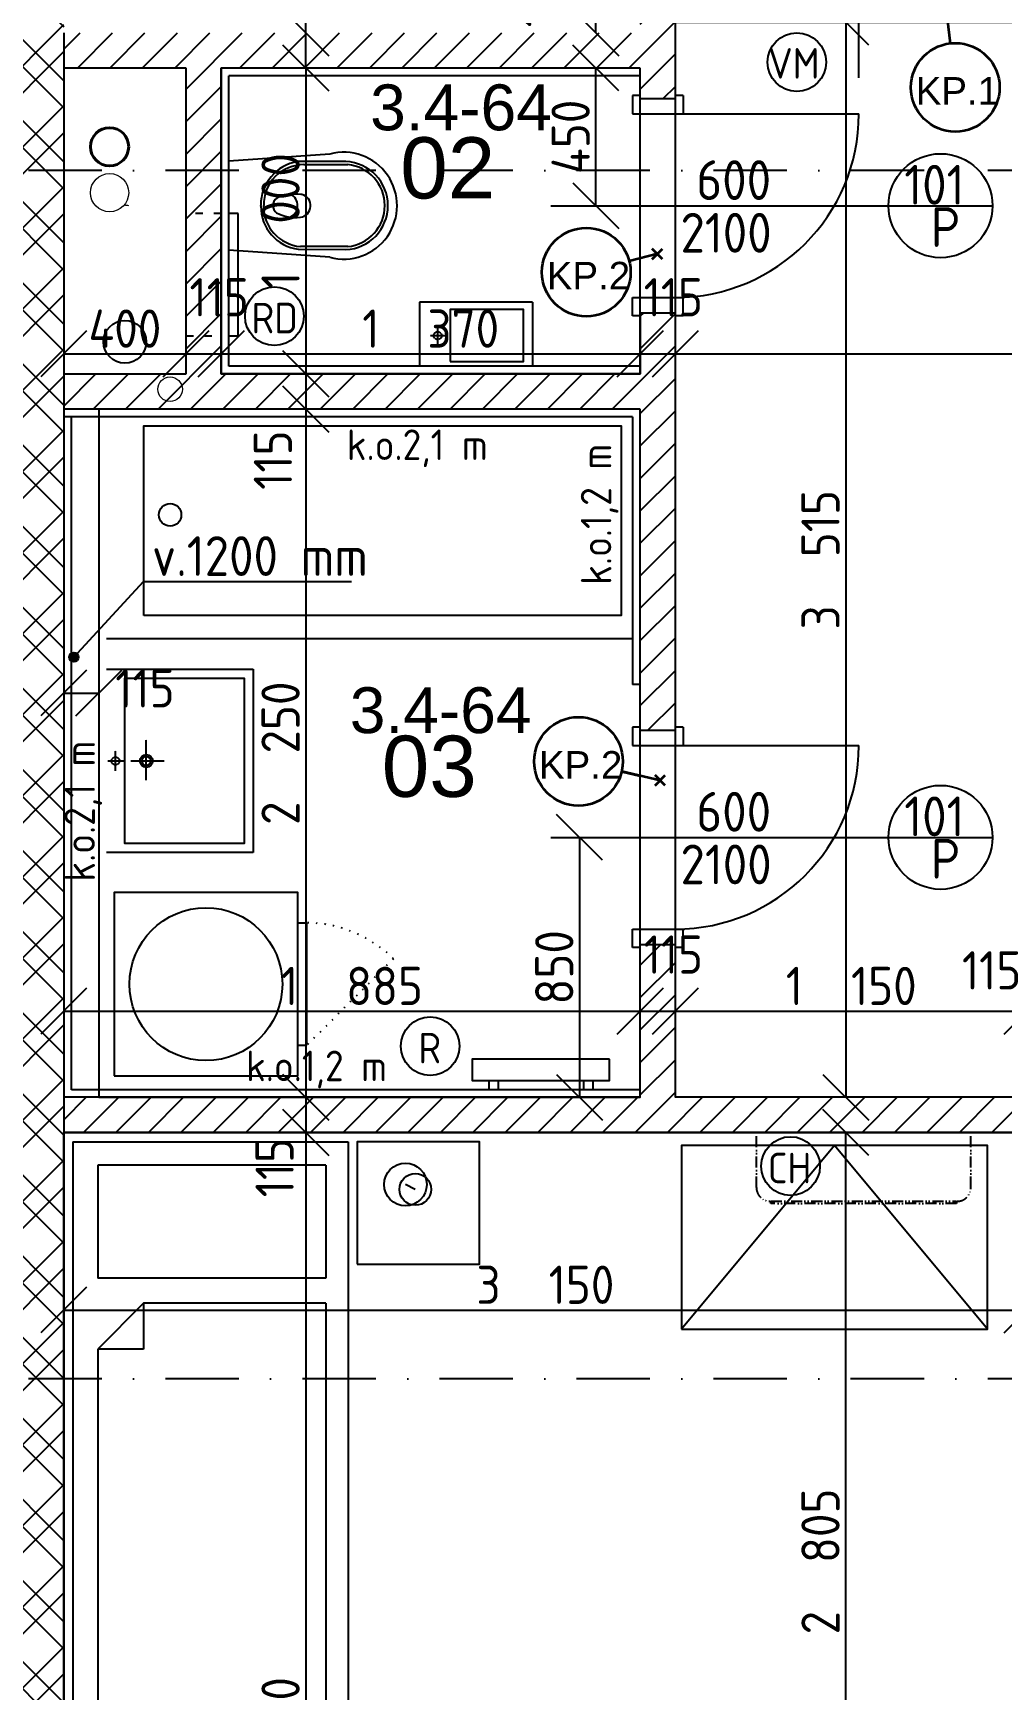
# Model space of a CAD drawing. Extents: x 4511820 to 5180432, y -1526536 to -944957.
# Drawn here: x 5122962 to 5126130, y -1119996 to -1114580 of the extents above; entities that cross this region are included whole.
import ezdxf

# ---------------------------------------------------------------- set-up
doc = ezdxf.new("R2010")
doc.units = 0
doc.header["$MEASUREMENT"] = 0
for name, pattern in [('ACAD_ISO03W100', [30, 12, -18]), ('ACAD_ISO07W100', [3.5, 0.5, -3]), ('ACAD_ISO12W100', [22, 12, -3, 0.5, -3, 0.5, -3]), ('BODKOCIARKOVANA_3', [5.6, 3, -1.3, 0, -1.3]), ('DASHED', [0.75, 0.5, -0.25])]:
    doc.linetypes.add(name, pattern=pattern)
doc.layers.get('0').update_dxf_attribs({"linetype": 'CONTINUOUS'})
doc.layers.get('Defpoints').update_dxf_attribs({"color": 61, "linetype": 'CONTINUOUS'})
for name, color, linetype in [('DVERE', 45, 'CONTINUOUS'), ('KÓTY', 4, 'CONTINUOUS'), ('MÚRY', 1, 'CONTINUOUS'), ('osi', 253, 'CONTINUOUS'), ('Plochy', 41, 'CONTINUOUS'), ('POPIS', 7, 'CONTINUOUS'), ('TENKÁ', 7, 'CONTINUOUS'), ('tzb', 153, 'CONTINUOUS'), ('Z-Kúrenie', 101, 'CONTINUOUS'), ('ZARIADENIE', 47, 'CONTINUOUS'), ('ZARIADENIE1', 145, 'CONTINUOUS'), ('ZARIADOVACIE', 144, 'CONTINUOUS'), ('ZZ-chladenie', 133, 'CONTINUOUS'), ('zz-vetr', 52, 'CONTINUOUS'), ('ŠRAFY', 82, 'CONTINUOUS')]:
    doc.layers.add(name, color=color, linetype=linetype)
for name, color, linetype, lineweight in [('preklady', 74, 'CONTINUOUS', 35), ('zz-kanal-daždová', 136, 'CONTINUOUS', 40), ('zz-kanal-splaskova', 37, 'CONTINUOUS', 18)]:
    doc.layers.add(name, color=color, linetype=linetype, lineweight=lineweight)
doc.styles.add('ARIAL', font='arial.ttf')
doc.styles.add('STYLE1', font='isocp.shx')
doc.dimstyles.new('STANDARD-50', dxfattribs={"dimtxt": 125, "dimasz": 150, "dimexe": 10, "dimexo": 200, "dimgap": 20, "dimtad": 1, "dimdsep": 46, "dimlunit": 6, "dimtxsty": 'STYLE1', "dimblk1": 'OBLIQUE', "dimblk2": 'OBLIQUE', "dimsah": 1, "dimcen": 2.5, "dimse1": 1, "dimse2": 1, "dimadec": 0, "dimazin": 0, "dimtfac": 1, "dimtmove": 1, "dimatfit": 3, "dimldrblk": 'OBLIQUE', "dimfxl": 1, "dimtolj": 1, "dimtzin": 0, "dimarcsym": 0})
pattern_1 = [(45, (515270.5, 303822), (-53.0330086, 53.0330086), [])]

# ---------------------------------------------------------------- blocks, each defined once
blk = doc.blocks.new('pračka')
at = {"layer": 'ZARIADENIE1', "color": 8, "linetype": 'ACAD_ISO07W100', "ltscale": 8}
blk.add_line((4536136.9, -1117296.3), (4536419.7, -1117579.2), dxfattribs=at)
at = {"layer": 'ZARIADENIE1', "color": 8}
for p, q in [((4536419.7, -1117579.2), (4536019.7, -1117579.2)), ((4536019.7, -1117609.2), (4536019.7, -1117579.2)), ((4536419.7, -1117609.2), (4536419.7, -1117579.2))]:
    blk.add_line(p, q, dxfattribs=at)
blk.add_lwpolyline([(4536519.7, -1118209.2), (4536519.7, -1117609.2), (4535919.7, -1117609.2), (4535919.7, -1118209.2)], close=True, dxfattribs=at)
blk.add_circle((4536219.7, -1117909.2), 250, dxfattribs=at)
at = {"layer": 'ZARIADENIE1', "color": 8, "linetype": 'ACAD_ISO07W100', "ltscale": 8}
blk.add_arc((4536419.7, -1117579.2), 400, 135, 180, dxfattribs=at)
blk = doc.blocks.new('JEDNOPOSTEL')
at = {"layer": 'ZARIADENIE', "ltscale": 0.25}
for p, q in [((4449069, -1322230.2), (4447069, -1322230.2)), ((4447069, -1323130.2), (4447069, -1322230.2)), ((4449069, -1322230.2), (4449069, -1323130.2)), ((4449069, -1323130.2), (4447069, -1323130.2)), ((4448913, -1323349.6), (4448929.1, -1323317.4))]:
    blk.add_line(p, q, dxfattribs=at)
at = {"layer": 'ZARIADENIE', "color": 76, "ltscale": 0.25}
for p, q in [((4448390.6, -1322311.3), (4447130.6, -1322311.3)), ((4447130.6, -1323056.9), (4447130.6, -1322311.3)), ((4448540.6, -1322461.3), (4448390.6, -1322311.3)), ((4448390.6, -1322461.3), (4448390.6, -1322311.3)), ((4448992.6, -1322311.3), (4448623.3, -1322311.3)), ((4448623.3, -1323056.9), (4448623.3, -1322311.3)), ((4448992.6, -1323056.9), (4448992.6, -1322311.3)), ((4448540.6, -1322461.3), (4448390.6, -1322461.3)), ((4448540.6, -1323056.9), (4448540.6, -1322461.3)), ((4448540.6, -1323056.9), (4447130.6, -1323056.9)), ((4448992.6, -1323056.9), (4448623.3, -1323056.9))]:
    blk.add_line(p, q, dxfattribs=at)
at = {"layer": 'ZARIADENIE'}
blk.add_lwpolyline([(4448669, -1323160.2), (4448669, -1323560.2), (4449069, -1323560.2), (4449069, -1323160.2)], close=True, dxfattribs=at)
at = {"layer": 'ZARIADENIE', "ltscale": 0.25}
for centre, radius in [((4448929.1, -1323317.4), 69.7), ((4448913, -1323349.6), 51.9)]:
    blk.add_circle(centre, radius, dxfattribs=at)
blk = doc.blocks.new('SKRINA')
at = {"layer": 'ZARIADENIE'}
for p, q in [((4449069, -1324645.2), (4448469, -1324145.2)), ((4448469, -1325145.2), (4449069, -1324645.2))]:
    blk.add_line(p, q, dxfattribs=at)
blk.add_lwpolyline([(4448469, -1324145.2), (4448469, -1325145.2), (4449069, -1325145.2), (4449069, -1324145.2)], close=True, dxfattribs=at)
blk = doc.blocks.new('_OBLIQUE')
at = {"color": 0, "linetype": 'ByBlock'}
blk.add_line((-0.5, -0.5), (0.5, 0.5), dxfattribs=at)
blk = doc.blocks.new('*D17750')
at = {"layer": 'Defpoints', "color": 0}
for p in [(5123062.5, -1115628.5), (5123462.5, -1115628.5), (5123462.5, -1115628.5)]:
    blk.add_point(p, dxfattribs=at)
at = {"layer": 'KÓTY', "color": 0, "lineweight": -2}
blk.add_line((5123062.5, -1115628.5), (5123462.5, -1115628.5), dxfattribs=at)
at = {"layer": 'KÓTY', "color": 0, "linetype": 'ByBlock', "lineweight": -2, "xscale": 150, "yscale": 150, "zscale": 150, "rotation": 180}
blk.add_blockref('_OBLIQUE', (5123062.5, -1115628.5), dxfattribs=at)
at = {"layer": 'KÓTY', "color": 0, "linetype": 'ByBlock', "lineweight": -2, "xscale": 150, "yscale": 150, "zscale": 150}
blk.add_blockref('_OBLIQUE', (5123462.5, -1115628.5), dxfattribs=at)
at = {"layer": 'KÓTY', "color": 0, "insert": (5123262.5, -1115546), "char_height": 125, "attachment_point": 5, "style": 'STYLE1'}
blk.add_mtext('\\A1;400', dxfattribs=at)
blk = doc.blocks.new('*D17751')
at = {"layer": 'Defpoints', "color": 0}
for p in [(5123462.5, -1115628.5), (5123577.5, -1115628.5), (5123577.5, -1115694.2)]:
    blk.add_point(p, dxfattribs=at)
at = {"layer": 'KÓTY', "color": 0, "lineweight": -2}
blk.add_line((5123462.5, -1115628.5), (5123577.5, -1115628.5), dxfattribs=at)
at = {"layer": 'KÓTY', "color": 0, "linetype": 'ByBlock', "lineweight": -2, "xscale": 150, "yscale": 150, "zscale": 150, "rotation": 180}
blk.add_blockref('_OBLIQUE', (5123462.5, -1115628.5), dxfattribs=at)
at = {"layer": 'KÓTY', "color": 0, "linetype": 'ByBlock', "lineweight": -2, "xscale": 150, "yscale": 150, "zscale": 150}
blk.add_blockref('_OBLIQUE', (5123577.5, -1115628.5), dxfattribs=at)
at = {"layer": 'KÓTY', "color": 0, "insert": (5123570.8, -1115443.5), "char_height": 125, "attachment_point": 5, "style": 'STYLE1'}
blk.add_mtext('\\A1;115', dxfattribs=at)
blk = doc.blocks.new('*D17752')
at = {"layer": 'Defpoints', "color": 0}
for p in [(5124947.5, -1115628.5), (5123577.5, -1115694.2), (5124947.5, -1115694.2)]:
    blk.add_point(p, dxfattribs=at)
at = {"layer": 'KÓTY', "color": 0, "lineweight": -2}
blk.add_line((5123577.5, -1115628.5), (5124947.5, -1115628.5), dxfattribs=at)
at = {"layer": 'KÓTY', "color": 0, "linetype": 'ByBlock', "lineweight": -2, "xscale": 150, "yscale": 150, "zscale": 150, "rotation": 180}
blk.add_blockref('_OBLIQUE', (5123577.5, -1115628.5), dxfattribs=at)
at = {"layer": 'KÓTY', "color": 0, "linetype": 'ByBlock', "lineweight": -2, "xscale": 150, "yscale": 150, "zscale": 150}
blk.add_blockref('_OBLIQUE', (5124947.5, -1115628.5), dxfattribs=at)
at = {"layer": 'KÓTY', "color": 0, "insert": (5124262.5, -1115546), "char_height": 125, "attachment_point": 5, "style": 'STYLE1'}
blk.add_mtext('\\A1;1ﾠ370', dxfattribs=at)
blk = doc.blocks.new('*D17753')
at = {"layer": 'Defpoints', "color": 0}
for p in [(5125062.5, -1115628.5), (5124947.5, -1115694.2), (5125062.5, -1115694.2)]:
    blk.add_point(p, dxfattribs=at)
at = {"layer": 'KÓTY', "color": 0, "lineweight": -2}
blk.add_line((5124947.5, -1115628.5), (5125062.5, -1115628.5), dxfattribs=at)
at = {"layer": 'KÓTY', "color": 0, "linetype": 'ByBlock', "lineweight": -2, "xscale": 150, "yscale": 150, "zscale": 150, "rotation": 180}
blk.add_blockref('_OBLIQUE', (5124947.5, -1115628.5), dxfattribs=at)
at = {"layer": 'KÓTY', "color": 0, "linetype": 'ByBlock', "lineweight": -2, "xscale": 150, "yscale": 150, "zscale": 150}
blk.add_blockref('_OBLIQUE', (5125062.5, -1115628.5), dxfattribs=at)
at = {"layer": 'KÓTY', "color": 0, "insert": (5125055.8, -1115443.5), "char_height": 125, "attachment_point": 5, "style": 'STYLE1'}
blk.add_mtext('\\A1;115', dxfattribs=at)
blk = doc.blocks.new('*D17754')
at = {"layer": 'Defpoints', "color": 0}
for p in [(5129402.5, -1115589.2), (5129402.5, -1115628.5), (5125062.5, -1115694.2)]:
    blk.add_point(p, dxfattribs=at)
at = {"layer": 'KÓTY', "color": 0, "lineweight": -2}
blk.add_line((5125062.5, -1115628.5), (5129402.5, -1115628.5), dxfattribs=at)
at = {"layer": 'KÓTY', "color": 0, "linetype": 'ByBlock', "lineweight": -2, "xscale": 150, "yscale": 150, "zscale": 150, "rotation": 180}
blk.add_blockref('_OBLIQUE', (5125062.5, -1115628.5), dxfattribs=at)
at = {"layer": 'KÓTY', "color": 0, "linetype": 'ByBlock', "lineweight": -2, "xscale": 150, "yscale": 150, "zscale": 150}
blk.add_blockref('_OBLIQUE', (5129402.5, -1115628.5), dxfattribs=at)
at = {"layer": 'KÓTY', "color": 0, "insert": (5127232.5, -1115546), "char_height": 125, "attachment_point": 5, "style": 'STYLE1'}
blk.add_mtext('\\A1;4ﾠ340', dxfattribs=at)
blk = doc.blocks.new('*D17919')
at = {"layer": 'Defpoints', "color": 0}
for p in [(5123577.5, -1114694.2), (5123577.5, -1115694.2), (5123854, -1115694.2)]:
    blk.add_point(p, dxfattribs=at)
at = {"layer": 'KÓTY', "color": 0, "lineweight": -2}
blk.add_line((5123854, -1114694.2), (5123854, -1115694.2), dxfattribs=at)
at = {"layer": 'KÓTY', "color": 0, "linetype": 'ByBlock', "lineweight": -2, "xscale": 150, "yscale": 150, "zscale": 150}
for p, rotation in [((5123854, -1114694.2), 90), ((5123854, -1115694.2), 270)]:
    blk.add_blockref('_OBLIQUE', p, dxfattribs=dict(at, rotation=rotation))
at = {"layer": 'KÓTY', "color": 0, "insert": (5123771.5, -1115194.2), "char_height": 125, "attachment_point": 5, "rotation": 90, "style": 'STYLE1'}
blk.add_mtext('\\A1;1ﾠ000', dxfattribs=at)
blk = doc.blocks.new('*D17920')
at = {"layer": 'Defpoints', "color": 0}
for p in [(5123577.5, -1114579.2), (5123854, -1114579.2), (5123577.5, -1114694.2)]:
    blk.add_point(p, dxfattribs=at)
at = {"layer": 'KÓTY', "color": 0, "lineweight": -2}
blk.add_line((5123854, -1114694.2), (5123854, -1114579.2), dxfattribs=at)
at = {"layer": 'KÓTY', "color": 0, "linetype": 'ByBlock', "lineweight": -2, "xscale": 150, "yscale": 150, "zscale": 150}
for p, rotation in [((5123854, -1114579.2), 90), ((5123854, -1114694.2), 270)]:
    blk.add_blockref('_OBLIQUE', p, dxfattribs=dict(at, rotation=rotation))
at = {"layer": 'KÓTY', "color": 0, "insert": (5123693, -1114450), "char_height": 125, "attachment_point": 5, "rotation": 90, "style": 'STYLE1'}
blk.add_mtext('\\A1;115', dxfattribs=at)
blk = doc.blocks.new('*D17921')
at = {"layer": 'Defpoints', "color": 0}
for p in [(5123062.5, -1110544.2), (5123854, -1110544.2), (5123062.5, -1114579.2)]:
    blk.add_point(p, dxfattribs=at)
at = {"layer": 'KÓTY', "color": 0, "lineweight": -2}
blk.add_line((5123854, -1114579.2), (5123854, -1110544.2), dxfattribs=at)
at = {"layer": 'KÓTY', "color": 0, "linetype": 'ByBlock', "lineweight": -2, "xscale": 150, "yscale": 150, "zscale": 150}
for p, rotation in [((5123854, -1110544.2), 90), ((5123854, -1114579.2), 270)]:
    blk.add_blockref('_OBLIQUE', p, dxfattribs=dict(at, rotation=rotation))
at = {"layer": 'KÓTY', "color": 0, "insert": (5123771.5, -1112561.7), "char_height": 125, "attachment_point": 5, "rotation": 90, "style": 'STYLE1'}
blk.add_mtext('\\A1;4ﾠ035', dxfattribs=at)
blk = doc.blocks.new('*D17922')
at = {"layer": 'Defpoints', "color": 0}
for p in [(5123577.5, -1115694.2), (5123577.5, -1115809.2), (5123854, -1115809.2)]:
    blk.add_point(p, dxfattribs=at)
at = {"layer": 'KÓTY', "color": 0, "lineweight": -2}
blk.add_line((5123854, -1115694.2), (5123854, -1115809.2), dxfattribs=at)
at = {"layer": 'KÓTY', "color": 0, "linetype": 'ByBlock', "lineweight": -2, "xscale": 150, "yscale": 150, "zscale": 150}
for p, rotation in [((5123854, -1115694.2), 90), ((5123854, -1115809.2), 270)]:
    blk.add_blockref('_OBLIQUE', p, dxfattribs=dict(at, rotation=rotation))
at = {"layer": 'KÓTY', "color": 0, "insert": (5123746.5, -1115976), "char_height": 125, "attachment_point": 5, "rotation": 90, "style": 'STYLE1'}
blk.add_mtext('\\A1;115', dxfattribs=at)
blk = doc.blocks.new('*D17923')
at = {"layer": 'Defpoints', "color": 0}
for p in [(5123062.5, -1115809.2), (5123062.5, -1118059.2), (5123854, -1118059.2)]:
    blk.add_point(p, dxfattribs=at)
at = {"layer": 'KÓTY', "color": 0, "lineweight": -2}
blk.add_line((5123854, -1115809.2), (5123854, -1118059.2), dxfattribs=at)
at = {"layer": 'KÓTY', "color": 0, "linetype": 'ByBlock', "lineweight": -2, "xscale": 150, "yscale": 150, "zscale": 150}
for p, rotation in [((5123854, -1115809.2), 90), ((5123854, -1118059.2), 270)]:
    blk.add_blockref('_OBLIQUE', p, dxfattribs=dict(at, rotation=rotation))
at = {"layer": 'KÓTY', "color": 0, "insert": (5123771.5, -1116934.2), "char_height": 125, "attachment_point": 5, "rotation": 90, "style": 'STYLE1'}
blk.add_mtext('\\A1;2ﾠ250', dxfattribs=at)
blk = doc.blocks.new('*D17924')
at = {"layer": 'Defpoints', "color": 0}
for p in [(5123062.5, -1118059.2), (5123062.5, -1118174.2), (5123854, -1118174.2)]:
    blk.add_point(p, dxfattribs=at)
at = {"layer": 'KÓTY', "color": 0, "lineweight": -2}
blk.add_line((5123854, -1118059.2), (5123854, -1118174.2), dxfattribs=at)
at = {"layer": 'KÓTY', "color": 0, "linetype": 'ByBlock', "lineweight": -2, "xscale": 150, "yscale": 150, "zscale": 150}
for p, rotation in [((5123854, -1118059.2), 90), ((5123854, -1118174.2), 270)]:
    blk.add_blockref('_OBLIQUE', p, dxfattribs=dict(at, rotation=rotation))
at = {"layer": 'KÓTY', "color": 0, "insert": (5123752, -1118289), "char_height": 125, "attachment_point": 5, "rotation": 90, "style": 'STYLE1'}
blk.add_mtext('\\A1;115', dxfattribs=at)
blk = doc.blocks.new('*D17925')
at = {"layer": 'Defpoints', "color": 0}
for p in [(5123062.5, -1118174.2), (5123062.5, -1122214.2), (5123854, -1122214.2)]:
    blk.add_point(p, dxfattribs=at)
at = {"layer": 'KÓTY', "color": 0, "lineweight": -2}
blk.add_line((5123854, -1118174.2), (5123854, -1122214.2), dxfattribs=at)
at = {"layer": 'KÓTY', "color": 0, "linetype": 'ByBlock', "lineweight": -2, "xscale": 150, "yscale": 150, "zscale": 150}
for p, rotation in [((5123854, -1118174.2), 90), ((5123854, -1122214.2), 270)]:
    blk.add_blockref('_OBLIQUE', p, dxfattribs=dict(at, rotation=rotation))
at = {"layer": 'KÓTY', "color": 0, "insert": (5123771.5, -1120194.2), "char_height": 125, "attachment_point": 5, "rotation": 90, "style": 'STYLE1'}
blk.add_mtext('\\A1;4ﾠ040', dxfattribs=at)
blk = doc.blocks.new('*D17926')
at = {"layer": 'Defpoints', "color": 0}
for p in [(5124654.8, -1114694.2), (5124802.5, -1114694.2), (5124654.8, -1115144.2)]:
    blk.add_point(p, dxfattribs=at)
at = {"layer": 'KÓTY', "color": 0, "lineweight": -2}
blk.add_line((5124802.5, -1115144.2), (5124802.5, -1114694.2), dxfattribs=at)
at = {"layer": 'KÓTY', "color": 0, "linetype": 'ByBlock', "lineweight": -2, "xscale": 150, "yscale": 150, "zscale": 150}
for p, rotation in [((5124802.5, -1114694.2), 90), ((5124802.5, -1115144.2), 270)]:
    blk.add_blockref('_OBLIQUE', p, dxfattribs=dict(at, rotation=rotation))
at = {"layer": 'KÓTY', "color": 0, "insert": (5124720, -1114919.2), "char_height": 125, "attachment_point": 5, "rotation": 90, "style": 'STYLE1'}
blk.add_mtext('\\A1;450', dxfattribs=at)
blk = doc.blocks.new('*D17927')
at = {"layer": 'Defpoints', "color": 0}
for p in [(5124654.8, -1117209.2), (5124654.8, -1118059.2), (5124749, -1118059.2)]:
    blk.add_point(p, dxfattribs=at)
at = {"layer": 'KÓTY', "color": 0, "lineweight": -2}
blk.add_line((5124749, -1117209.2), (5124749, -1118059.2), dxfattribs=at)
at = {"layer": 'KÓTY', "color": 0, "linetype": 'ByBlock', "lineweight": -2, "xscale": 150, "yscale": 150, "zscale": 150}
for p, rotation in [((5124749, -1117209.2), 90), ((5124749, -1118059.2), 270)]:
    blk.add_blockref('_OBLIQUE', p, dxfattribs=dict(at, rotation=rotation))
at = {"layer": 'KÓTY', "color": 0, "insert": (5124666.5, -1117634.2), "char_height": 125, "attachment_point": 5, "rotation": 90, "style": 'STYLE1'}
blk.add_mtext('\\A1;850', dxfattribs=at)
blk = doc.blocks.new('*D17928')
at = {"layer": 'Defpoints', "color": 0}
for p in [(5123062.5, -1118174.2), (5126212.5, -1118174.2), (5126212.5, -1118754.5)]:
    blk.add_point(p, dxfattribs=at)
at = {"layer": 'KÓTY', "color": 0, "lineweight": -2}
blk.add_line((5123062.5, -1118754.5), (5126212.5, -1118754.5), dxfattribs=at)
at = {"layer": 'KÓTY', "color": 0, "linetype": 'ByBlock', "lineweight": -2, "xscale": 150, "yscale": 150, "zscale": 150, "rotation": 180}
blk.add_blockref('_OBLIQUE', (5123062.5, -1118754.5), dxfattribs=at)
at = {"layer": 'KÓTY', "color": 0, "linetype": 'ByBlock', "lineweight": -2, "xscale": 150, "yscale": 150, "zscale": 150}
blk.add_blockref('_OBLIQUE', (5126212.5, -1118754.5), dxfattribs=at)
at = {"layer": 'KÓTY', "color": 0, "insert": (5124637.5, -1118672), "char_height": 125, "attachment_point": 5, "style": 'STYLE1'}
blk.add_mtext('\\A1;3ﾠ150', dxfattribs=at)
blk = doc.blocks.new('*D17931')
at = {"layer": 'Defpoints', "color": 0}
for p in [(5125619.5, -1118174.2), (5126212.5, -1118174.2), (5126212.5, -1120979.2)]:
    blk.add_point(p, dxfattribs=at)
at = {"layer": 'KÓTY', "color": 0, "lineweight": -2}
blk.add_line((5125619.5, -1120979.2), (5125619.5, -1118174.2), dxfattribs=at)
at = {"layer": 'KÓTY', "color": 0, "linetype": 'ByBlock', "lineweight": -2, "xscale": 150, "yscale": 150, "zscale": 150}
for p, rotation in [((5125619.5, -1118174.2), 90), ((5125619.5, -1120979.2), 270)]:
    blk.add_blockref('_OBLIQUE', p, dxfattribs=dict(at, rotation=rotation))
at = {"layer": 'KÓTY', "color": 0, "insert": (5125537, -1119576.7), "char_height": 125, "attachment_point": 5, "rotation": 90, "style": 'STYLE1'}
blk.add_mtext('\\A1;2ﾠ805', dxfattribs=at)
blk = doc.blocks.new('*D17935')
at = {"layer": 'Defpoints', "color": 0}
for p in [(5124947.5, -1117777.5), (5123062.5, -1118059.2), (5124947.5, -1118059.2)]:
    blk.add_point(p, dxfattribs=at)
at = {"layer": 'KÓTY', "color": 0, "lineweight": -2}
blk.add_line((5123062.5, -1117777.5), (5124947.5, -1117777.5), dxfattribs=at)
at = {"layer": 'KÓTY', "color": 0, "linetype": 'ByBlock', "lineweight": -2, "xscale": 150, "yscale": 150, "zscale": 150, "rotation": 180}
blk.add_blockref('_OBLIQUE', (5123062.5, -1117777.5), dxfattribs=at)
at = {"layer": 'KÓTY', "color": 0, "linetype": 'ByBlock', "lineweight": -2, "xscale": 150, "yscale": 150, "zscale": 150}
blk.add_blockref('_OBLIQUE', (5124947.5, -1117777.5), dxfattribs=at)
at = {"layer": 'KÓTY', "color": 0, "insert": (5124005, -1117695), "char_height": 125, "attachment_point": 5, "style": 'STYLE1'}
blk.add_mtext('\\A1;1ﾠ885', dxfattribs=at)
blk = doc.blocks.new('*D17936')
at = {"layer": 'Defpoints', "color": 0}
for p in [(5125062.5, -1117777.5), (5124947.5, -1118059.2), (5125062.5, -1118059.2)]:
    blk.add_point(p, dxfattribs=at)
at = {"layer": 'KÓTY', "color": 0, "lineweight": -2}
blk.add_line((5124947.5, -1117777.5), (5125062.5, -1117777.5), dxfattribs=at)
at = {"layer": 'KÓTY', "color": 0, "linetype": 'ByBlock', "lineweight": -2, "xscale": 150, "yscale": 150, "zscale": 150, "rotation": 180}
blk.add_blockref('_OBLIQUE', (5124947.5, -1117777.5), dxfattribs=at)
at = {"layer": 'KÓTY', "color": 0, "linetype": 'ByBlock', "lineweight": -2, "xscale": 150, "yscale": 150, "zscale": 150}
blk.add_blockref('_OBLIQUE', (5125062.5, -1117777.5), dxfattribs=at)
at = {"layer": 'KÓTY', "color": 0, "insert": (5125055.8, -1117592.5), "char_height": 125, "attachment_point": 5, "style": 'STYLE1'}
blk.add_mtext('\\A1;115', dxfattribs=at)
blk = doc.blocks.new('*D17937')
at = {"layer": 'Defpoints', "color": 0}
for p in [(5126212.5, -1117019.2), (5126212.5, -1117777.5), (5125062.5, -1118059.2)]:
    blk.add_point(p, dxfattribs=at)
at = {"layer": 'KÓTY', "color": 0, "lineweight": -2}
blk.add_line((5125062.5, -1117777.5), (5126212.5, -1117777.5), dxfattribs=at)
at = {"layer": 'KÓTY', "color": 0, "linetype": 'ByBlock', "lineweight": -2, "xscale": 150, "yscale": 150, "zscale": 150, "rotation": 180}
blk.add_blockref('_OBLIQUE', (5125062.5, -1117777.5), dxfattribs=at)
at = {"layer": 'KÓTY', "color": 0, "linetype": 'ByBlock', "lineweight": -2, "xscale": 150, "yscale": 150, "zscale": 150}
blk.add_blockref('_OBLIQUE', (5126212.5, -1117777.5), dxfattribs=at)
at = {"layer": 'KÓTY', "color": 0, "insert": (5125637.5, -1117695), "char_height": 125, "attachment_point": 5, "style": 'STYLE1'}
blk.add_mtext('\\A1;1ﾠ150', dxfattribs=at)
blk = doc.blocks.new('*D17939')
at = {"layer": 'Defpoints', "color": 0}
for p in [(5126212.5, -1117019.2), (5126327.5, -1117019.2), (5126327.5, -1117777.5)]:
    blk.add_point(p, dxfattribs=at)
at = {"layer": 'KÓTY', "color": 0, "lineweight": -2}
blk.add_line((5126212.5, -1117777.5), (5126327.5, -1117777.5), dxfattribs=at)
at = {"layer": 'KÓTY', "color": 0, "linetype": 'ByBlock', "lineweight": -2, "xscale": 150, "yscale": 150, "zscale": 150, "rotation": 180}
blk.add_blockref('_OBLIQUE', (5126212.5, -1117777.5), dxfattribs=at)
at = {"layer": 'KÓTY', "color": 0, "linetype": 'ByBlock', "lineweight": -2, "xscale": 150, "yscale": 150, "zscale": 150}
blk.add_blockref('_OBLIQUE', (5126327.5, -1117777.5), dxfattribs=at)
at = {"layer": 'KÓTY', "color": 0, "insert": (5126096.5, -1117644), "char_height": 125, "attachment_point": 5, "style": 'STYLE1'}
blk.add_mtext('\\A1;115', dxfattribs=at)
blk = doc.blocks.new('*D17953')
at = {"layer": 'Defpoints', "color": 0}
for p in [(5126220, -1114544.2), (5125619.5, -1118059.2), (5126220, -1118059.2)]:
    blk.add_point(p, dxfattribs=at)
at = {"layer": 'KÓTY', "color": 0, "lineweight": -2}
blk.add_line((5125619.5, -1114544.2), (5125619.5, -1118059.2), dxfattribs=at)
at = {"layer": 'KÓTY', "color": 0, "linetype": 'ByBlock', "lineweight": -2, "xscale": 150, "yscale": 150, "zscale": 150}
for p, rotation in [((5125619.5, -1114544.2), 90), ((5125619.5, -1118059.2), 270)]:
    blk.add_blockref('_OBLIQUE', p, dxfattribs=dict(at, rotation=rotation))
at = {"layer": 'KÓTY', "color": 0, "insert": (5125537, -1116301.7), "char_height": 125, "attachment_point": 5, "rotation": 90, "style": 'STYLE1'}
blk.add_mtext('\\A1;3ﾠ515', dxfattribs=at)
blk = doc.blocks.new('*D17976')
at = {"layer": 'Defpoints', "color": 0}
for p in [(5124802.5, -1114429.2), (5124947.5, -1114429.2), (5124947.5, -1114579.2)]:
    blk.add_point(p, dxfattribs=at)
at = {"layer": 'KÓTY', "color": 0, "lineweight": -2}
blk.add_line((5124802.5, -1114579.2), (5124802.5, -1114429.2), dxfattribs=at)
at = {"layer": 'KÓTY', "color": 0, "linetype": 'ByBlock', "lineweight": -2, "xscale": 150, "yscale": 150, "zscale": 150}
for p, rotation in [((5124802.5, -1114429.2), 90), ((5124802.5, -1114579.2), 270)]:
    blk.add_blockref('_OBLIQUE', p, dxfattribs=dict(at, rotation=rotation))
at = {"layer": 'KÓTY', "color": 0, "insert": (5124617.5, -1114453.4), "char_height": 125, "attachment_point": 5, "rotation": 90, "style": 'STYLE1'}
blk.add_mtext('\\A1;150', dxfattribs=at)
blk = doc.blocks.new('*D18196')
at = {"layer": 'Defpoints', "color": 0}
for p in [(5123177.5, -1116737.5), (5123062.5, -1116934.2), (5123177.5, -1116934.2)]:
    blk.add_point(p, dxfattribs=at)
at = {"layer": 'KÓTY', "color": 0, "lineweight": -2}
blk.add_line((5123062.5, -1116737.5), (5123177.5, -1116737.5), dxfattribs=at)
at = {"layer": 'KÓTY', "color": 0, "linetype": 'ByBlock', "lineweight": -2, "xscale": 150, "yscale": 150, "zscale": 150, "rotation": 180}
blk.add_blockref('_OBLIQUE', (5123062.5, -1116737.5), dxfattribs=at)
at = {"layer": 'KÓTY', "color": 0, "linetype": 'ByBlock', "lineweight": -2, "xscale": 150, "yscale": 150, "zscale": 150}
blk.add_blockref('_OBLIQUE', (5123177.5, -1116737.5), dxfattribs=at)
at = {"layer": 'KÓTY', "color": 0, "insert": (5123328, -1116722), "char_height": 125, "attachment_point": 5, "style": 'STYLE1'}
blk.add_mtext('\\A1;115', dxfattribs=at)
blk = doc.blocks.new('chlad2')
at = {"layer": 'ZZ-chladenie', "linetype": 'ACAD_ISO12W100', "ltscale": 3}
for p, q in [((5102412.5, -1105747.3), (5102592.5, -1105747.3)), ((5102412.5, -1106448.4), (5102592.5, -1106448.4))]:
    blk.add_line(p, q, dxfattribs=at)
blk.add_lwpolyline([(5102367.5, -1106402), (5102360.8, -1106402), (5102360.8, -1105794.8), (5102367.5, -1105794.8)], close=True, dxfattribs=at)
for centre, start, end in [((5102412.5, -1105792.3), 90, 180), ((5102412.5, -1106403.4), 180, 270)]:
    blk.add_arc(centre, 45, start, end, dxfattribs=at)

msp = doc.modelspace()

# ---------------------------------------------------------------- hatches: boundary and pattern name
at = {"layer": 'KÓTY'}
h = msp.add_hatch(color=256, dxfattribs=at)
h.dxf.hatch_style = 1
h.paths.add_polyline_path([(5123080.5, -1116620.191, -0.65381715), (5123105.674, -1116609.169, -1.52947961)])
at = {"layer": 'ŠRAFY'}
h = msp.add_hatch(dxfattribs=at)
h.set_pattern_fill('ANSI32', color=256, scale=500)
h.set_pattern_definition([(45, (584112, 91563.12), (-132.5825215, 132.5825215), []), (45, (584200.39, 91563.12), (-132.5825215, 132.5825215), [])])
h.paths.add_polyline_path([(5123062.5, -1120020.638), (5123062.5, -1118174.191), (5123062.5, -1118059.191), (5123062.5, -1115809.191), (5123062.5, -1115694.191), (5123062.5, -1114694.191), (5123062.5, -1114579.191), (5123062.5, -1110544.191), (5122812.5, -1110544.191), (5122812.5, -1123844.191), (5123062.5, -1123844.191), (5123062.5, -1122404.191), (5123062.5, -1122229.191), (5123062.5, -1122214.191)])
h = msp.add_hatch(dxfattribs=at)
h.set_pattern_fill('ANSI32', color=256, scale=500, angle=90)
h.set_pattern_definition([(135, (515810.9, 43955.85), (-132.5825215, -132.5825215), []), (135, (515810.9, 44044.24), (-132.5825215, -132.5825215), [])])
h.paths.add_polyline_path([(5123062.5, -1120020.638), (5123062.5, -1118174.191), (5123062.5, -1118059.191), (5123062.5, -1115809.191), (5123062.5, -1115694.191), (5123062.5, -1114694.191), (5123062.5, -1114579.191), (5123062.5, -1110544.191), (5122812.5, -1110544.191), (5122812.5, -1123844.191), (5123062.5, -1123844.191), (5123062.5, -1122404.191), (5123062.5, -1122229.191), (5123062.5, -1122214.191)])
at = {"layer": 'ŠRAFY', "ltscale": 0.25}
h = msp.add_hatch(dxfattribs=at)
h.set_pattern_fill('ANSI31', color=256, scale=600, style=0)
h.set_pattern_definition(pattern_1)
h.paths.add_polyline_path([(5123062.5, -1115809.191), (5124947.5, -1115809.191), (5124947.5, -1116859.191), (5125062.5, -1116859.191), (5125062.5, -1115494.191), (5124947.5, -1115494.191), (5124947.5, -1115694.191), (5123577.5, -1115694.191), (5123577.5, -1114694.191), (5124947.5, -1114694.191), (5124947.5, -1114794.191), (5125062.5, -1114794.191), (5125062.5, -1114544.191), (5125212.5, -1114544.191), (5125212.5, -1114429.191), (5124947.5, -1114429.191), (5124947.5, -1114579.191), (5123062.5, -1114579.191), (5123062.5, -1114694.191), (5123462.5, -1114694.191), (5123462.5, -1115694.191), (5123062.5, -1115694.191)])
h = msp.add_hatch(dxfattribs=at)
h.set_pattern_fill('ANSI31', color=256, scale=600, style=0)
h.set_pattern_definition(pattern_1)
h.paths.add_polyline_path([(5126327.5, -1118059.191), (5125062.5, -1118059.191), (5125062.5, -1117569.191), (5125062.5, -1117559.191), (5124947.5, -1117559.191), (5124947.5, -1117569.191), (5124947.5, -1118034.191), (5124947.5, -1118059.191), (5123177.5, -1118059.191), (5123062.5, -1118059.191), (5123062.5, -1118174.191), (5125327.492, -1118174.191), (5126028.602, -1118174.191), (5126212.5, -1118174.191), (5126212.5, -1119059.191), (5126327.5, -1119059.191), (5126327.5, -1118174.191)])

# ---------------------------------------------------------------- linework, layer by layer
at = {"layer": 'DVERE', "ltscale": 0.25}
for p, q in [((5125662.5, -1114725.691), (5125662.5, -1113323.035)), ((5124922.5, -1114784.191), (5124922.5, -1114844.191)), ((5124947.5, -1114784.191), (5124922.5, -1114784.191)), ((5125087.5, -1114784.191), (5125062.5, -1114784.191)), ((5125087.5, -1114784.191), (5125087.5, -1114844.191)), ((5124922.5, -1114844.191), (5125087.5, -1114844.191)), ((5124947.5, -1115444.191), (5124947.5, -1114844.191)), ((5125062.5, -1115444.191), (5125062.5, -1114844.191)), ((5125062.5, -1114844.191), (5125662.5, -1114844.191)), ((5124654.844, -1115144.191), (5125759.5, -1115144.191)), ((5125759.5, -1115144.191), (5126099.5, -1115144.191)), ((5124922.5, -1115504.191), (5124922.5, -1115444.191)), ((5124922.5, -1115444.191), (5125087.5, -1115444.191)), ((5125087.5, -1115504.191), (5125087.5, -1115444.191)), ((5124947.5, -1115504.191), (5124922.5, -1115504.191)), ((5125087.5, -1115504.191), (5125062.5, -1115504.191)), ((5124947.5, -1116849.191), (5124922.5, -1116849.191)), ((5124922.5, -1116849.191), (5124922.5, -1116909.191)), ((5125087.5, -1116849.191), (5125062.5, -1116849.191)), ((5125087.5, -1116849.191), (5125087.5, -1116909.191)), ((5124922.5, -1116909.191), (5125087.5, -1116909.191)), ((5124947.5, -1117509.191), (5124947.5, -1116909.191)), ((5125062.5, -1117509.191), (5125062.5, -1116909.191)), ((5125062.5, -1116909.191), (5125662.5, -1116909.191)), ((5124654.844, -1117209.191), (5125759.5, -1117209.191)), ((5125759.5, -1117209.191), (5126099.5, -1117209.191)), ((5124922.5, -1117509.191), (5125087.5, -1117509.191)), ((5124922.5, -1117569.191), (5124922.5, -1117509.191)), ((5124947.5, -1117509.191), (5125092.5, -1117509.191)), ((5125087.5, -1117569.191), (5125087.5, -1117509.191)), ((5124947.5, -1117569.191), (5124922.5, -1117569.191)), ((5125087.5, -1117569.191), (5125062.5, -1117569.191))]:
    msp.add_line(p, q, dxfattribs=at)
for centre in [(5125929.5, -1115144.191), (5125929.5, -1117209.191)]:
    msp.add_circle(centre, 170, dxfattribs=at)
for centre in [(5125062.5, -1114844.191), (5125062.5, -1116909.191)]:
    msp.add_arc(centre, 600, 270, 0, dxfattribs=at)
at = {"layer": 'KÓTY'}
for p, q in [((5123095.5, -1116620.191), (5123323.5, -1116373.191)), ((5123323.5, -1116373.191), (5124003, -1116373.191))]:
    msp.add_line(p, q, dxfattribs=at)
msp.add_circle((5123095.5, -1116620.191), 15, dxfattribs=at)
at = {"layer": 'MÚRY', "ltscale": 0.25}
for p, q in [((5125062.5, -1114794.191), (5125062.5, -1114544.191)), ((5123062.5, -1114694.191), (5123062.5, -1115694.191)), ((5123462.5, -1114694.191), (5123062.5, -1114694.191)), ((5123462.5, -1115694.191), (5123462.5, -1114694.191)), ((5124947.5, -1114694.191), (5123577.5, -1114694.191)), ((5123577.5, -1115694.191), (5123577.5, -1114694.191)), ((5124947.5, -1114794.191), (5124947.5, -1114694.191)), ((5124947.5, -1114794.191), (5125062.5, -1114794.191)), ((5124947.5, -1115494.191), (5125062.5, -1115494.191)), ((5124947.5, -1115494.191), (5124947.5, -1115694.191)), ((5125062.5, -1116859.191), (5125062.5, -1115494.191)), ((5124947.5, -1115694.191), (5123577.5, -1115694.191)), ((5123062.5, -1115809.191), (5123062.5, -1118059.191)), ((5124947.5, -1115809.191), (5123062.5, -1115809.191)), ((5124947.5, -1116859.191), (5124947.5, -1115809.191)), ((5124947.5, -1116859.191), (5125062.5, -1116859.191)), ((5124947.5, -1118059.191), (5124947.5, -1117559.191)), ((5124947.5, -1117559.191), (5125062.5, -1117559.191)), ((5125062.5, -1118059.191), (5125062.5, -1117559.191)), ((5124947.5, -1118059.191), (5123062.5, -1118059.191)), ((5126327.5, -1118059.191), (5125062.5, -1118059.191)), ((5126212.5, -1118174.191), (5123062.5, -1118174.191))]:
    msp.add_line(p, q, dxfattribs=at)
at = {"layer": 'MÚRY'}
for p, q in [((5123062.5, -1115694.191), (5123462.5, -1115694.191)), ((5123062.5, -1118174.191), (5123062.5, -1122214.191))]:
    msp.add_line(p, q, dxfattribs=at)
at = {"layer": 'osi', "linetype": 'BODKOCIARKOVANA_3', "ltscale": 80}
for p, q in [((5157242.5, -1115029.191), (5093572.5, -1115029.191)), ((5157242.5, -1118979.191), (5093572.5, -1118979.191))]:
    msp.add_line(p, q, dxfattribs=at)
at = {"layer": 'Plochy'}
for points in [[(5125062.5, -1114544.191), (5129402.5, -1114544.191), (5129402.5, -1115589.191), (5129102.5, -1115589.191), (5129102.5, -1116244.191), (5126212.5, -1116244.191), (5126212.5, -1117019.191), (5126327.5, -1117019.191), (5126327.5, -1118059.191), (5125062.5, -1118059.191)], [(5124947.5, -1114694.191), (5123577.5, -1114694.191), (5123577.5, -1115694.191), (5124947.5, -1115694.191)], [(5124947.5, -1115809.191), (5123177.5, -1115809.191), (5123177.5, -1118059.191), (5124947.5, -1118059.191)], [(5126327.5, -1120979.191), (5126212.5, -1120979.191), (5126212.5, -1122229.191), (5123062.5, -1122229.191), (5123062.5, -1118174.191), (5126212.5, -1118174.191), (5126212.5, -1119059.191), (5126327.5, -1119059.191), (5126327.5, -1116384.191), (5129402.5, -1116389.191), (5129402.5, -1123464.191), (5126327.5, -1123464.191)]]:
    msp.add_lwpolyline(points, close=True, dxfattribs=at)
at = {"layer": 'preklady'}
for p, q in [((5125946.001, -1114486.501), (5125960.759, -1114613.47)), ((5125003.5, -1115302), (5124911.675, -1115325.536)), ((5124986.883, -1115318.617), (5125020.117, -1115285.383)), ((5125020.118, -1115318.618), (5124986.884, -1115285.384)), ((5125012.5, -1117023), (5124886.956, -1116993.842)), ((5124886.956, -1116993.842), (5124947.5, -1117007.903)), ((5124995.883, -1117039.617), (5125029.117, -1117006.383)), ((5125029.118, -1117039.618), (5124995.884, -1117006.384))]:
    msp.add_line(p, q, dxfattribs=at)
at = {"layer": 'preklady', "ltscale": 0.25}
for centre in [(5125977.5, -1114757.5), (5124771.215, -1115361.538), (5124745.715, -1116961.038)]:
    msp.add_circle(centre, 145, dxfattribs=at)
at = {"layer": 'TENKÁ'}
for p, q in [((5123062.5, -1114579.191), (5123062.5, -1114694.191)), ((5123062.5, -1115694.191), (5123062.5, -1115809.191)), ((5123062.5, -1118059.191), (5123062.5, -1118174.191))]:
    msp.add_line(p, q, dxfattribs=at)
at = {"layer": 'TENKÁ', "ltscale": 0.25}
for p, q in [((5123602.5, -1115669.191), (5123602.5, -1114719.191)), ((5124947.5, -1114719.191), (5123602.5, -1114719.191)), ((5124947.5, -1115669.191), (5123602.5, -1115669.191)), ((5124922.5, -1115834.191), (5123062.5, -1115834.191)), ((5123087.5, -1118034.191), (5123087.5, -1115834.191)), ((5123177.5, -1115834.191), (5123177.5, -1118034.191)), ((5124922.5, -1115834.191), (5124922.5, -1116709.191)), ((5124947.5, -1116709.191), (5124922.5, -1116709.191)), ((5124947.5, -1118034.191), (5123087.5, -1118034.191))]:
    msp.add_line(p, q, dxfattribs=at)
at = {"layer": 'tzb', "linetype": 'ACAD_ISO03W100', "ltscale": 2}
for p, q in [((5123577.5, -1115169.191), (5123462.5, -1115169.191)), ((5123462.5, -1115569.191), (5123577.5, -1115569.191))]:
    msp.add_line(p, q, dxfattribs=at)
at = {"layer": 'tzb'}
for p, q in [((5123632.5, -1115169.191), (5123602.5, -1115169.191)), ((5123632.5, -1115569.191), (5123632.5, -1115169.191)), ((5123602.5, -1115569.191), (5123632.5, -1115569.191))]:
    msp.add_line(p, q, dxfattribs=at)
msp.add_circle((5123751.299, -1115505.241), 96, dxfattribs=at)
at = {"layer": 'Z-Kúrenie', "linetype": 'Continuous'}
for p, q in [((5124452.5, -1118004.191), (5124452.5, -1118034.191)), ((5124482.5, -1118004.191), (5124482.5, -1118034.191)), ((5124762.5, -1118004.191), (5124762.5, -1118034.191)), ((5124792.5, -1118004.191), (5124792.5, -1118034.191))]:
    msp.add_line(p, q, dxfattribs=at)
msp.add_lwpolyline([(5124847.5, -1117934.191), (5124397.5, -1117934.191), (5124397.5, -1118004.191), (5124847.5, -1118004.191)], close=True, dxfattribs=at)
msp.add_circle((5124260.872, -1117891.931), 96, dxfattribs=at)
at = {"layer": 'ZARIADOVACIE'}
for p, q in [((5123932.499, -1114975.378), (5123602.5, -1114998.454)), ((5123984.79, -1114999.974), (5123827.381, -1114999.974)), ((5123848.142, -1115009.828), (5123990.964, -1115009.828)), ((5123932.498, -1115313.005), (5123602.5, -1115289.929)), ((5123829.634, -1115286.736), (5123984.79, -1115287.862)), ((5123990.964, -1115277.838), (5123836.303, -1115277.838))]:
    msp.add_line(p, q, dxfattribs=at)
at = {"layer": 'ZARIADOVACIE', "linetype": 'Continuous'}
for p, q in [((5123707.38, -1115145.89), (5123706.816, -1115143.073)), ((5123715.468, -1115144.192), (5123716.29, -1115143.296)), ((5123841.498, -1115107.627), (5123837.788, -1115107.466)), ((5124595.5, -1115459.191), (5124225.5, -1115459.191)), ((5124225.5, -1115459.191), (5124225.5, -1115669.191)), ((5124595.5, -1115459.191), (5124595.5, -1115669.191))]:
    msp.add_line(p, q, dxfattribs=at)
at = {"layer": 'ZARIADOVACIE', "linetype": 'DASHED'}
for p, q in [((5124285.249, -1115601.493), (5124285.249, -1115535.766)), ((5124260.601, -1115568.629), (5124312.635, -1115568.629)), ((5123231.848, -1116992.055), (5123231.848, -1116926.328)), ((5123332.271, -1117022.18), (5123332.271, -1116890.726)), ((5123207.201, -1116959.191), (5123259.235, -1116959.191)), ((5123281.607, -1116959.191), (5123391.152, -1116959.191))]:
    msp.add_line(p, q, dxfattribs=at)
at = {"layer": 'ZARIADOVACIE', "ltscale": 0.25}
for p, q in [((5123202.5, -1116559.191), (5124922.5, -1116559.191)), ((5123202.5, -1116659.191), (5123682.5, -1116659.191)), ((5123682.5, -1116659.191), (5123682.5, -1117259.191)), ((5123682.5, -1117259.191), (5123202.5, -1117259.191))]:
    msp.add_line(p, q, dxfattribs=at)
at = {"layer": 'ZARIADOVACIE', "linetype": 'Continuous'}
msp.add_lwpolyline([(5124326.069, -1115653.465), (5124566.396, -1115653.465), (5124566.396, -1115483.794), (5124326.069, -1115483.794)], close=True, dxfattribs=at)
at = {"layer": 'ZARIADOVACIE', "ltscale": 0.25}
for points in [[(5123324.972, -1116484.191), (5123324.972, -1115864.191), (5124884.972, -1115864.191), (5124884.972, -1116484.191)], [(5123262.5, -1116689.191), (5123652.5, -1116689.191), (5123652.5, -1117229.191), (5123262.5, -1117229.191)], [(5123262.5, -1116689.191), (5123652.5, -1116689.191), (5123652.5, -1117229.191), (5123262.5, -1117229.191)]]:
    msp.add_lwpolyline(points, close=True, dxfattribs=at)
at = {"layer": 'ZARIADOVACIE', "linetype": 'DASHED'}
for centre in [(5124285.248, -1115568.943), (5123231.848, -1116959.505)]:
    msp.add_circle(centre, 12.931, dxfattribs=at)
at = {"layer": 'ZARIADOVACIE', "ltscale": 0.25}
msp.add_circle((5123410.386, -1116154.893), 36.624, dxfattribs=at)
at = {"layer": 'ZARIADOVACIE', "linetype": 'Continuous'}
for centre, radius in [((5123332.538, -1116959.465), 20.877), ((5123332.271, -1116959.191), 14.781)]:
    msp.add_circle(centre, radius, dxfattribs=at)
for centre, radius, start, end in [((5123977.732, -1115144.191), 174.768, 254.999903, 104.999834), ((5123851.644, -1115142.755), 144.828, 99.644186, 180.125906), ((5123848.163, -1115141.711), 131.883, 90.009129, 180.688221), ((5123978.416, -1115143.918), 144.085, 272.535471, 87.464529), ((5123977.856, -1115143.833), 134.645, 275.586614, 84.413386), ((5123848.08, -1115147.243), 140.707, 179.449007, 262.467037), ((5123848.765, -1115145.122), 133.3, 179.600093, 264.635422), ((5123776.208, -1115143.696), 29.701, 125.733795, 233.655963), ((5123818.408, -1115244.305), 138.205, 81.939221, 115.522023), ((5123786.097, -1115143.623), 41.261, 293.590956, 63.232972), ((5123831.812, -1115144.192), 37.825, 276.725682, 75.163801), ((5123820.417, -1115048.418), 134.275, 242.591351, 276.76835)]:
    msp.add_arc(centre, radius, start, end, dxfattribs=at)
at = {"layer": 'ZZ-chladenie'}
msp.add_circle((5125439.112, -1118284.008), 96, dxfattribs=at)
at = {"layer": 'zz-kanal-daždová'}
msp.add_circle((5123212.5, -1114951.691), 62.5, dxfattribs=at)
at = {"layer": 'zz-kanal-splaskova'}
for centre, radius in [((5123212.5, -1115101.691), 62.5), ((5123410.386, -1115744.191), 40)]:
    msp.add_circle(centre, radius, dxfattribs=at)
msp.add_arc((5123274.592, -1115093.073), 50, 254.164508, 270, dxfattribs=at)
at = {"layer": 'zz-vetr'}
for centre, radius in [((5125459.496, -1114674.819), 96), ((5123262.5, -1115589.191), 70)]:
    msp.add_circle(centre, radius, dxfattribs=at)

# ---------------------------------------------------------------- block references
at = {"layer": 'TENKÁ', "rotation": 270}
msp.add_blockref('pračka', (6241436.691, 3418530.556), dxfattribs=at)
at = {"layer": 'ZARIADENIE', "color": 2}
for name, p, rotation in [('JEDNOPOSTEL', (3800862.309, -5567273.191), 90.00000000000006), ('SKRINA', (3800937.309, -5567285.691), 90)]:
    msp.add_blockref(name, p, dxfattribs=dict(at, rotation=rotation))
at = {"layer": 'ZZ-chladenie', "rotation": 90}
msp.add_blockref('chlad2', (4019580.186, -6220766.691), dxfattribs=at)

# ---------------------------------------------------------------- texts
at = {"layer": 'DVERE', "style": 'STYLE1'}
for s, p in [('101', (5125810.97, -1115140.691)), ('P', (5125897.97, -1115279.328)), ('101', (5125810.97, -1117205.691)), ('P', (5125897.97, -1117344.328))]:
    msp.add_text(s, height=130, dxfattribs=at).set_placement(p)
at = {"layer": 'POPIS', "lineweight": 40, "ltscale": 0.25, "style": 'ARIAL'}
for s, height, p in [('3.4-64', 150, (5124064.411, -1114897.77)), ('02', 200, (5124162.829, -1115120.579)), ('3.4-64', 150, (5123997.911, -1116868.579)), ('03', 200, (5124102.339, -1117076.88))]:
    msp.add_text(s, height=height, dxfattribs=at).set_placement(p)
at = {"layer": 'preklady', "linetype": 'Continuous', "lineweight": 20, "style": 'ARIAL'}
for s, p in [('KP.1', (5125848.236, -1114813.757)), ('KP.2', (5124641.951, -1115417.795)), ('KP.2', (5124616.451, -1117017.295))]:
    msp.add_text(s, height=90, dxfattribs=at).set_placement(p)
at = {"layer": 'TENKÁ', "linetype": 'Continuous', "style": 'STYLE1'}
for s, height, p in [('600', 130, (5125130.929, -1115125.608)), ('2100', 130, (5125079.155, -1115297.716)), ('k.o.2,1 m', 100, (5123987.907, -1115975.714)), ('v.1200 mm', 130, (5123350.872, -1116354.608)), ('600', 130, (5125130.929, -1117190.608)), ('2100', 130, (5125079.155, -1117362.716)), ('k.o.1,2 m', 100, (5123658.642, -1118006.46))]:
    msp.add_text(s, height=height, dxfattribs=at).set_placement(p)
for s, p in [('k.o.1,2 m', (5124853.266, -1116383.627)), ('k.o.2,1 m', (5123164.769, -1117354.216))]:
    msp.add_text(s, height=100, rotation=90, dxfattribs=at).set_placement(p)
at = {"layer": 'tzb', "style": 'STYLE1'}
msp.add_text('RD', height=100, dxfattribs=at).set_placement((5123676.671, -1115561.44))
at = {"layer": 'Z-Kúrenie', "linetype": 'Continuous', "style": 'STYLE1'}
msp.add_text('R', height=100, dxfattribs=at).set_placement((5124222.244, -1117948.13))
at = {"layer": 'ZZ-chladenie', "style": 'STYLE1'}
msp.add_text('CH', height=100, dxfattribs=at).set_placement((5125364.484, -1118340.207))
at = {"layer": 'zz-vetr', "style": 'STYLE1'}
msp.add_text('VM', height=100, dxfattribs=at).set_placement((5125365.189, -1114728.832))

# ---------------------------------------------------------------- dimensions: what is measured, and where the dimension line sits
at = {"layer": 'KÓTY'}
for base, p1, p2, picture, middle in [((5123854, -1110544.191), (5123062.5, -1114579.191), (5123062.5, -1110544.191), '*D17921', (5123771.457, -1112561.691)), ((5124802.5, -1114429.191), (5124947.5, -1114579.191), (5124947.5, -1114429.191), '*D17976', (5124617.5, -1114453.441)), ((5125619.5, -1118059.191), (5126220, -1114544.191), (5126220, -1118059.191), '*D17953', (5125536.957, -1116301.691)), ((5123854, -1115694.191), (5123577.5, -1114694.191), (5123577.5, -1115694.191), '*D17919', (5123771.457, -1115194.191)), ((5124802.5, -1114694.191), (5124654.844, -1115144.191), (5124654.844, -1114694.191), '*D17926', (5124720, -1114919.191)), ((5123854, -1118059.191), (5123062.5, -1115809.191), (5123062.5, -1118059.191), '*D17923', (5123771.457, -1116934.191)), ((5124749, -1118059.191), (5124654.844, -1117209.191), (5124654.844, -1118059.191), '*D17927', (5124666.5, -1117634.191)), ((5123854, -1122214.191), (5123062.5, -1118174.191), (5123062.5, -1122214.191), '*D17925', (5123771.457, -1120194.191)), ((5125619.5, -1118174.191), (5126212.5, -1120979.191), (5126212.5, -1118174.191), '*D17931', (5125536.957, -1119576.691))]:
    dim = msp.add_linear_dim(base=base, p1=p1, p2=p2, angle=90, dimstyle='STANDARD-50', dxfattribs=at)
    dim.commit()
    dim.dimension.update_dxf_attribs({"geometry": picture, "text_midpoint": middle})
for base, p1, p2, picture, middle in [((5123854, -1114579.191), (5123577.5, -1114694.191), (5123577.5, -1114579.191), '*D17920', (5123775.5, -1114450)), ((5123854, -1115809.191), (5123577.5, -1115694.191), (5123577.5, -1115809.191), '*D17922', (5123829, -1115976)), ((5123854, -1118174.191), (5123062.5, -1118059.191), (5123062.5, -1118174.191), '*D17924', (5123834.5, -1118289))]:
    dim = msp.add_linear_dim(base=base, p1=p1, p2=p2, angle=90, dimstyle='STANDARD-50', dxfattribs=at)
    dim.commit()
    dim.dimension.update_dxf_attribs({"geometry": picture, "text_midpoint": middle, "dimtype": 160})
for base, p1, p2, picture, middle in [((5123577.5, -1115628.5), (5123462.5, -1115628.5), (5123577.5, -1115694.191), '*D17751', (5123570.75, -1115443.5)), ((5125062.5, -1115628.5), (5124947.5, -1115694.191), (5125062.5, -1115694.191), '*D17753', (5125055.75, -1115443.5)), ((5123462.5, -1115628.5), (5123062.5, -1115628.5), (5123462.5, -1115628.5), '*D17750', (5123262.5, -1115546)), ((5124947.5, -1115628.5), (5123577.5, -1115694.191), (5124947.5, -1115694.191), '*D17752', (5124262.5, -1115545.957)), ((5129402.5, -1115628.5), (5125062.5, -1115694.191), (5129402.5, -1115589.191), '*D17754', (5127232.5, -1115545.957)), ((5126212.5, -1117777.5), (5125062.5, -1118059.191), (5126212.5, -1117019.191), '*D17937', (5125637.5, -1117694.957)), ((5125062.5, -1117777.5), (5124947.5, -1118059.191), (5125062.5, -1118059.191), '*D17936', (5125055.75, -1117592.5)), ((5124947.5, -1117777.5), (5123062.5, -1118059.191), (5124947.5, -1118059.191), '*D17935', (5124005, -1117694.957)), ((5126212.5, -1118754.5), (5123062.5, -1118174.191), (5126212.5, -1118174.191), '*D17928', (5124637.5, -1118671.957))]:
    dim = msp.add_linear_dim(base=base, p1=p1, p2=p2, dimstyle='STANDARD-50', dxfattribs=at)
    dim.commit()
    dim.dimension.update_dxf_attribs({"geometry": picture, "text_midpoint": middle})
for base, p1, p2, picture, middle in [((5123177.5, -1116737.5), (5123062.5, -1116934.191), (5123177.5, -1116934.191), '*D18196', (5123328, -1116804.5)), ((5126327.5, -1117777.5), (5126212.5, -1117019.191), (5126327.5, -1117019.191), '*D17939', (5126096.5, -1117726.5))]:
    dim = msp.add_linear_dim(base=base, p1=p1, p2=p2, dimstyle='STANDARD-50', dxfattribs=at)
    dim.commit()
    dim.dimension.update_dxf_attribs({"geometry": picture, "text_midpoint": middle, "dimtype": 160})

doc.saveas('drawing.dxf')
